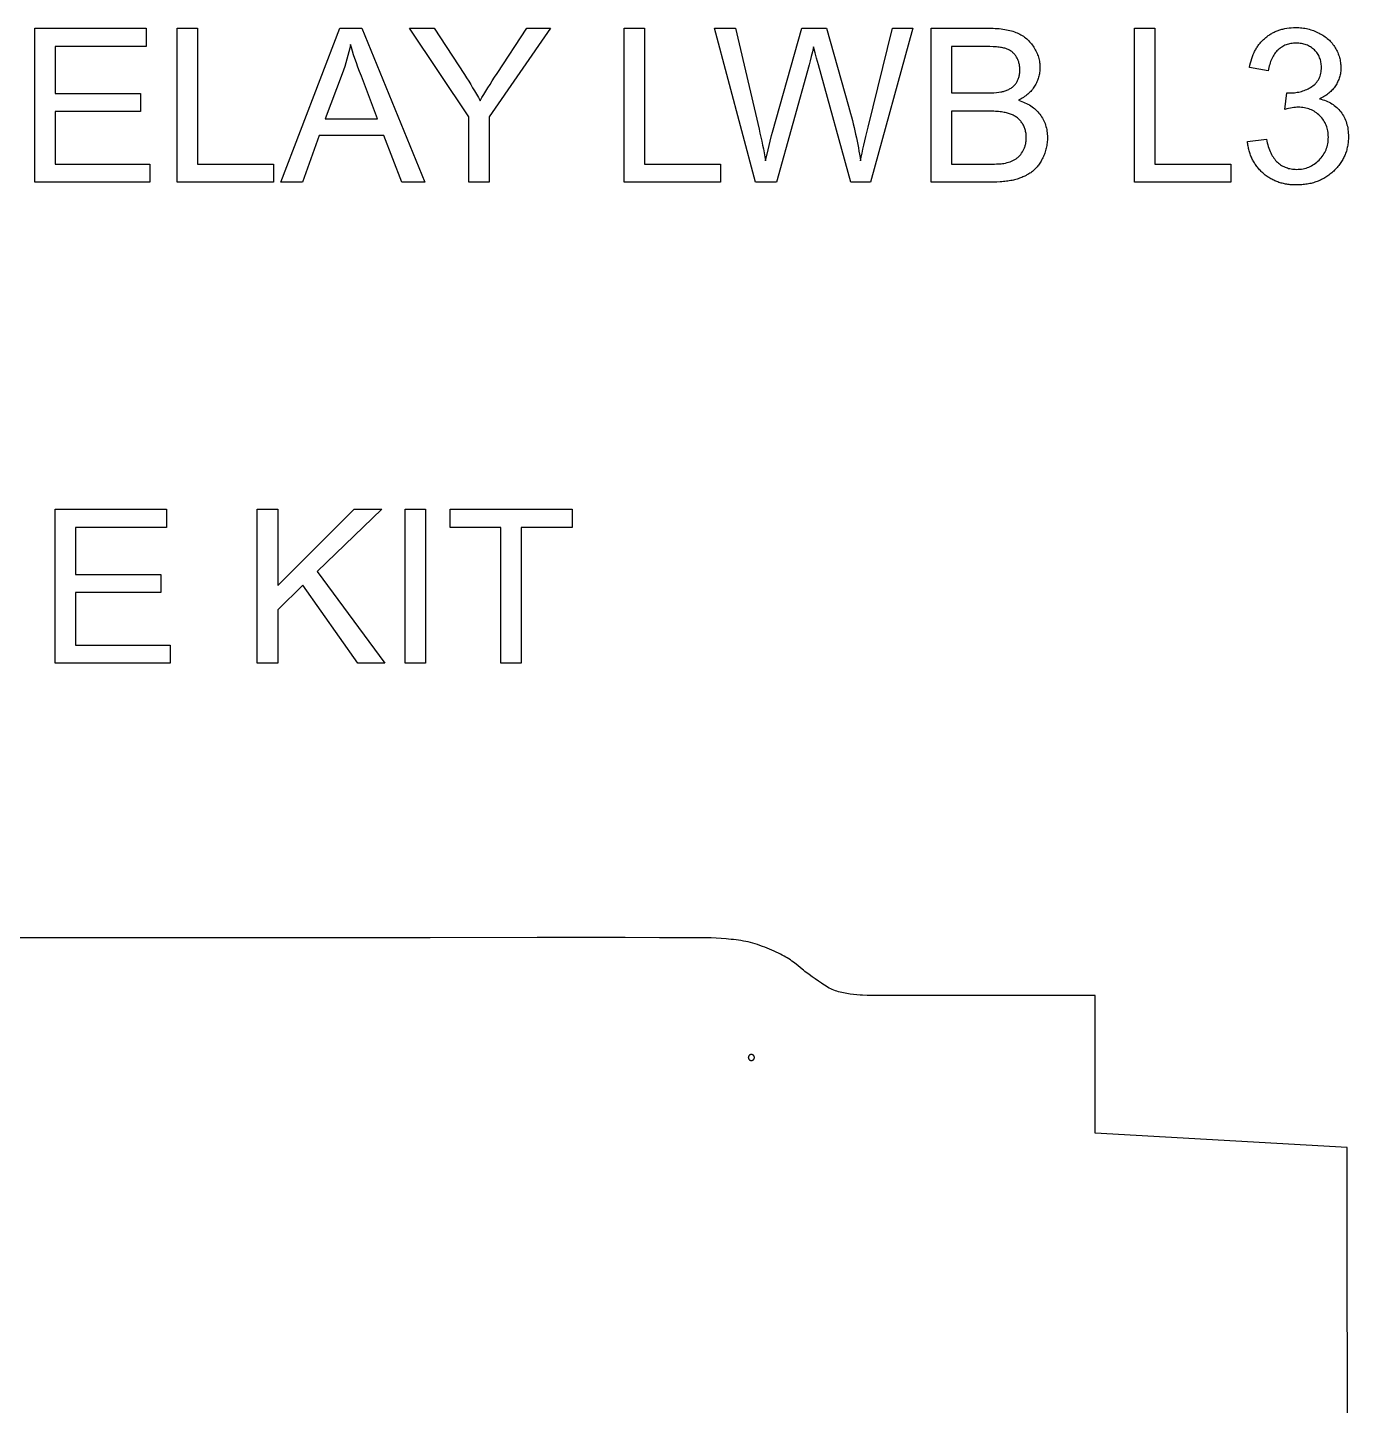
# Model space of a CAD drawing. Extents: x 51 to 7825, y -8 to 7597.
# Drawn here: x 3039 to 3910, y 6687 to 7596 of the extents above; entities that cross this region are included whole.
import ezdxf

# ---------------------------------------------------------------- set-up
doc = ezdxf.new("R2010")
doc.units = 0
doc.layers.add('Default Layer', color=1, linetype='CONTINUOUS')

msp = doc.modelspace()

# ---------------------------------------------------------------- linework, layer by layer
at = {"layer": 'Default Layer'}
for points in [[(3843.35, 7520.32), (3855.82, 7521.98), (3856.1, 7520.68), (3856.41, 7519.42), (3856.73, 7518.21), (3857.08, 7517.05), (3857.46, 7515.93), (3857.85, 7514.86), (3858.27, 7513.83), (3858.72, 7512.85), (3859.18, 7511.92), (3859.67, 7511.03), (3860.19, 7510.19), (3860.72, 7509.39), (3861.28, 7508.64), (3861.87, 7507.94), (3862.47, 7507.28), (3863.1, 7506.67), (3863.76, 7506.1), (3864.44, 7505.58), (3865.13, 7505.09), (3865.84, 7504.63), (3866.57, 7504.22), (3867.31, 7503.84), (3868.07, 7503.49), (3868.85, 7503.18), (3869.65, 7502.91), (3870.46, 7502.67), (3871.3, 7502.48), (3872.15, 7502.31), (3873.01, 7502.19), (3873.9, 7502.09), (3874.8, 7502.04), (3875.71, 7502.02), (3876.8, 7502.05), (3877.87, 7502.12), (3878.92, 7502.24), (3879.94, 7502.4), (3880.94, 7502.62), (3881.93, 7502.88), (3882.89, 7503.19), (3883.82, 7503.55), (3884.74, 7503.95), (3885.63, 7504.4), (3886.51, 7504.9), (3887.36, 7505.45), (3888.19, 7506.05), (3888.99, 7506.69), (3889.78, 7507.38), (3890.55, 7508.12), (3891.28, 7508.89), (3891.97, 7509.69), (3892.62, 7510.51), (3893.21, 7511.35), (3893.76, 7512.22), (3894.26, 7513.1), (3894.71, 7514.01), (3895.12, 7514.95), (3895.48, 7515.9), (3895.79, 7516.88), (3896.05, 7517.88), (3896.26, 7518.91), (3896.43, 7519.95), (3896.55, 7521.02), (3896.62, 7522.11), (3896.64, 7523.23), (3896.62, 7524.29), (3896.56, 7525.33), (3896.45, 7526.34), (3896.29, 7527.34), (3896.1, 7528.3), (3895.85, 7529.25), (3895.57, 7530.16), (3895.24, 7531.06), (3894.87, 7531.93), (3894.45, 7532.78), (3893.99, 7533.6), (3893.49, 7534.4), (3892.94, 7535.18), (3892.35, 7535.93), (3891.71, 7536.66), (3891.03, 7537.37), (3890.32, 7538.05), (3889.58, 7538.68), (3888.82, 7539.27), (3888.03, 7539.82), (3887.22, 7540.33), (3886.39, 7540.79), (3885.53, 7541.2), (3884.65, 7541.58), (3883.75, 7541.91), (3882.82, 7542.19), (3881.87, 7542.43), (3880.89, 7542.63), (3879.9, 7542.78), (3878.87, 7542.89), (3877.82, 7542.96), (3876.75, 7542.98), (3875.84, 7542.96), (3874.88, 7542.89), (3873.86, 7542.79), (3872.79, 7542.63), (3871.66, 7542.44), (3870.48, 7542.2), (3869.24, 7541.92), (3867.95, 7541.59), (3869.34, 7552.54), (3870.46, 7552.44), (3871.35, 7552.41), (3872.34, 7552.42), (3873.32, 7552.47), (3874.28, 7552.55), (3875.23, 7552.67), (3876.17, 7552.81), (3877.1, 7552.99), (3878.02, 7553.2), (3878.92, 7553.45), (3879.81, 7553.72), (3880.69, 7554.03), (3881.55, 7554.37), (3882.41, 7554.75), (3883.25, 7555.15), (3884.08, 7555.59), (3884.89, 7556.06), (3885.69, 7556.56), (3886.47, 7557.1), (3887.19, 7557.67), (3887.86, 7558.28), (3888.18, 7558.6), (3888.48, 7558.93), (3888.78, 7559.26), (3889.06, 7559.6), (3889.32, 7559.96), (3889.58, 7560.32), (3889.82, 7560.69), (3890.05, 7561.07), (3890.27, 7561.45), (3890.48, 7561.85), (3890.85, 7562.67), (3891.17, 7563.52), (3891.45, 7564.41), (3891.67, 7565.34), (3891.85, 7566.3), (3891.97, 7567.29), (3892.05, 7568.32), (3892.07, 7569.39), (3892.05, 7570.23), (3892, 7571.06), (3891.91, 7571.88), (3891.78, 7572.67), (3891.62, 7573.44), (3891.42, 7574.2), (3891.18, 7574.94), (3890.91, 7575.66), (3890.6, 7576.36), (3890.26, 7577.04), (3889.88, 7577.71), (3889.46, 7578.35), (3889, 7578.98), (3888.51, 7579.59), (3887.99, 7580.18), (3887.43, 7580.75), (3886.84, 7581.3), (3886.22, 7581.81), (3885.59, 7582.28), (3884.94, 7582.72), (3884.26, 7583.13), (3883.56, 7583.5), (3882.85, 7583.83), (3882.11, 7584.13), (3881.35, 7584.39), (3880.57, 7584.62), (3879.76, 7584.82), (3878.94, 7584.97), (3878.1, 7585.1), (3877.23, 7585.19), (3876.34, 7585.24), (3875.44, 7585.26), (3874.54, 7585.24), (3873.66, 7585.18), (3872.79, 7585.1), (3871.95, 7584.97), (3871.13, 7584.81), (3870.32, 7584.61), (3869.53, 7584.38), (3868.77, 7584.11), (3868.02, 7583.81), (3867.29, 7583.47), (3866.58, 7583.09), (3865.89, 7582.68), (3865.21, 7582.24), (3864.56, 7581.75), (3863.92, 7581.24), (3863.31, 7580.68), (3862.72, 7580.09), (3862.15, 7579.47), (3861.61, 7578.81), (3861.1, 7578.11), (3860.62, 7577.38), (3860.16, 7576.61), (3859.73, 7575.8), (3859.32, 7574.96), (3858.95, 7574.09), (3858.6, 7573.18), (3858.28, 7572.23), (3857.98, 7571.25), (3857.71, 7570.23), (3857.47, 7569.18), (3857.26, 7568.09), (3857.07, 7566.96), (3844.6, 7569.18), (3844.91, 7570.72), (3845.26, 7572.23), (3845.66, 7573.68), (3846.1, 7575.09), (3846.59, 7576.46), (3847.13, 7577.79), (3847.71, 7579.07), (3848.02, 7579.69), (3848.34, 7580.3), (3848.67, 7580.9), (3849.01, 7581.49), (3849.36, 7582.07), (3849.73, 7582.64), (3850.11, 7583.19), (3850.49, 7583.74), (3850.89, 7584.27), (3851.3, 7584.8), (3851.72, 7585.31), (3852.16, 7585.81), (3852.6, 7586.3), (3853.06, 7586.78), (3853.52, 7587.25), (3854, 7587.7), (3854.49, 7588.15), (3854.99, 7588.58), (3855.5, 7589.01), (3856.02, 7589.42), (3856.55, 7589.82), (3857.08, 7590.21), (3857.62, 7590.58), (3858.17, 7590.94), (3858.73, 7591.28), (3859.29, 7591.62), (3859.87, 7591.93), (3860.45, 7592.24), (3861.03, 7592.53), (3861.63, 7592.81), (3862.23, 7593.07), (3862.84, 7593.32), (3863.46, 7593.56), (3864.09, 7593.78), (3864.72, 7593.99), (3865.36, 7594.19), (3866.01, 7594.37), (3866.67, 7594.54), (3868.01, 7594.84), (3869.38, 7595.08), (3870.78, 7595.27), (3872.21, 7595.41), (3873.67, 7595.49), (3875.16, 7595.51), (3876.19, 7595.5), (3877.22, 7595.46), (3878.23, 7595.39), (3879.24, 7595.29), (3880.23, 7595.16), (3881.21, 7595.01), (3882.18, 7594.82), (3883.15, 7594.61), (3884.1, 7594.37), (3885.04, 7594.11), (3885.97, 7593.81), (3886.89, 7593.49), (3887.8, 7593.13), (3888.71, 7592.75), (3889.6, 7592.35), (3890.48, 7591.91), (3891.34, 7591.46), (3892.17, 7590.98), (3892.98, 7590.49), (3893.77, 7589.98), (3894.53, 7589.44), (3895.26, 7588.89), (3895.96, 7588.31), (3896.64, 7587.72), (3897.3, 7587.1), (3897.93, 7586.46), (3898.53, 7585.8), (3899.1, 7585.13), (3899.65, 7584.43), (3900.18, 7583.71), (3900.68, 7582.97), (3901.15, 7582.21), (3901.6, 7581.43), (3902.03, 7580.65), (3902.42, 7579.87), (3902.79, 7579.08), (3903.12, 7578.28), (3903.43, 7577.47), (3903.71, 7576.66), (3903.96, 7575.85), (3904.18, 7575.03), (3904.37, 7574.2), (3904.53, 7573.37), (3904.66, 7572.53), (3904.76, 7571.68), (3904.83, 7570.83), (3904.88, 7569.97), (3904.89, 7569.11), (3904.88, 7568.29), (3904.84, 7567.48), (3904.77, 7566.68), (3904.67, 7565.89), (3904.55, 7565.11), (3904.39, 7564.34), (3904.21, 7563.57), (3904.01, 7562.82), (3903.77, 7562.07), (3903.51, 7561.34), (3903.22, 7560.61), (3902.9, 7559.9), (3902.56, 7559.19), (3902.19, 7558.49), (3901.78, 7557.8), (3901.36, 7557.12), (3900.9, 7556.45), (3900.42, 7555.8), (3899.91, 7555.17), (3899.38, 7554.55), (3898.82, 7553.96), (3898.23, 7553.38), (3897.61, 7552.81), (3896.97, 7552.27), (3896.31, 7551.74), (3895.61, 7551.23), (3894.89, 7550.73), (3894.14, 7550.26), (3893.37, 7549.8), (3892.57, 7549.36), (3891.74, 7548.93), (3890.89, 7548.53), (3892, 7548.25), (3893.08, 7547.93), (3894.13, 7547.59), (3895.15, 7547.2), (3896.13, 7546.79), (3897.08, 7546.33), (3898.01, 7545.84), (3898.9, 7545.32), (3899.76, 7544.76), (3900.58, 7544.17), (3901.38, 7543.54), (3902.15, 7542.87), (3902.88, 7542.17), (3903.58, 7541.44), (3904.25, 7540.67), (3904.89, 7539.86), (3905.5, 7539.03), (3906.06, 7538.18), (3906.59, 7537.3), (3907.07, 7536.4), (3907.52, 7535.47), (3907.93, 7534.51), (3908.3, 7533.53), (3908.63, 7532.52), (3908.93, 7531.48), (3909.18, 7530.42), (3909.39, 7529.33), (3909.57, 7528.22), (3909.71, 7527.08), (3909.8, 7525.91), (3909.86, 7524.72), (3909.88, 7523.51), (3909.87, 7522.68), (3909.84, 7521.86), (3909.8, 7521.05), (3909.73, 7520.24), (3909.64, 7519.45), (3909.54, 7518.66), (3909.42, 7517.88), (3909.27, 7517.1), (3909.11, 7516.34), (3908.93, 7515.58), (3908.73, 7514.83), (3908.52, 7514.09), (3908.28, 7513.36), (3908.02, 7512.63), (3907.75, 7511.91), (3907.46, 7511.2), (3907.14, 7510.5), (3906.81, 7509.81), (3906.46, 7509.12), (3906.09, 7508.44), (3905.7, 7507.77), (3905.3, 7507.11), (3904.87, 7506.45), (3904.42, 7505.81), (3903.96, 7505.17), (3903.48, 7504.54), (3902.97, 7503.91), (3902.45, 7503.3), (3901.91, 7502.69), (3901.35, 7502.09), (3900.78, 7501.5), (3900.18, 7500.91), (3899.57, 7500.35), (3898.95, 7499.8), (3898.31, 7499.27), (3897.67, 7498.75), (3897.02, 7498.26), (3896.36, 7497.78), (3895.69, 7497.32), (3895.01, 7496.88), (3894.32, 7496.46), (3893.61, 7496.05), (3892.9, 7495.67), (3892.18, 7495.3), (3891.45, 7494.95), (3890.71, 7494.61), (3889.96, 7494.3), (3889.19, 7494), (3888.42, 7493.72), (3887.64, 7493.46), (3886.85, 7493.22), (3886.05, 7492.99), (3885.24, 7492.78), (3884.41, 7492.6), (3883.58, 7492.42), (3882.74, 7492.27), (3881.89, 7492.14), (3881.03, 7492.02), (3880.15, 7491.92), (3879.27, 7491.84), (3878.38, 7491.78), (3877.48, 7491.73), (3876.57, 7491.7), (3875.64, 7491.7), (3874.81, 7491.7), (3873.99, 7491.73), (3873.18, 7491.77), (3872.37, 7491.82), (3871.58, 7491.89), (3870.79, 7491.98), (3870.01, 7492.08), (3869.24, 7492.19), (3868.48, 7492.33), (3867.73, 7492.47), (3866.98, 7492.64), (3866.25, 7492.82), (3865.52, 7493.01), (3864.8, 7493.22), (3864.1, 7493.45), (3863.4, 7493.69), (3862.7, 7493.95), (3862.02, 7494.22), (3861.35, 7494.51), (3860.69, 7494.81), (3860.03, 7495.13), (3859.38, 7495.46), (3858.74, 7495.81), (3858.12, 7496.18), (3857.49, 7496.56), (3856.88, 7496.96), (3856.28, 7497.37), (3855.69, 7497.8), (3855.1, 7498.24), (3854.52, 7498.7), (3853.96, 7499.18), (3853.4, 7499.67), (3852.86, 7500.17), (3852.33, 7500.68), (3851.81, 7501.2), (3851.32, 7501.73), (3850.83, 7502.27), (3850.36, 7502.82), (3849.91, 7503.38), (3849.47, 7503.95), (3849.04, 7504.52), (3848.64, 7505.11), (3848.24, 7505.7), (3847.86, 7506.31), (3847.49, 7506.92), (3847.14, 7507.54), (3846.81, 7508.17), (3846.49, 7508.81), (3846.18, 7509.46), (3845.89, 7510.12), (3845.61, 7510.79), (3845.35, 7511.47), (3845.1, 7512.16), (3844.87, 7512.85), (3844.65, 7513.56), (3844.45, 7514.27), (3844.26, 7515), (3844.08, 7515.73), (3843.92, 7516.47), (3843.78, 7517.22), (3843.65, 7517.98), (3843.53, 7518.75), (3843.43, 7519.53), (3843.35, 7520.32)], [(3043.92, 7493.5), (3043.92, 7595.1), (3117.39, 7595.1), (3117.39, 7583.11), (3057.37, 7583.11), (3057.37, 7551.99), (3113.58, 7551.99), (3113.58, 7540.07), (3057.37, 7540.07), (3057.37, 7505.49), (3119.74, 7505.49), (3119.74, 7493.5), (3043.92, 7493.5)], [(3137.76, 7493.5), (3137.76, 7595.1), (3151.21, 7595.1), (3151.21, 7505.49), (3201.25, 7505.49), (3201.25, 7493.5), (3137.76, 7493.5)], [(3206.1, 7493.5), (3245.12, 7595.1), (3259.6, 7595.1), (3301.18, 7493.5), (3285.87, 7493.5), (3274.01, 7524.27), (3231.53, 7524.27), (3220.37, 7493.5), (3206.1, 7493.5)], [(3330.01, 7493.5), (3330.01, 7536.54), (3290.86, 7595.1), (3307.21, 7595.1), (3327.24, 7564.47), (3328.61, 7562.32), (3329.97, 7560.17), (3331.29, 7558.02), (3332.59, 7555.87), (3333.87, 7553.72), (3335.13, 7551.57), (3336.36, 7549.43), (3337.57, 7547.28), (3338.74, 7549.3), (3339.98, 7551.39), (3341.27, 7553.54), (3342.63, 7555.75), (3344.04, 7558.03), (3345.52, 7560.36), (3347.06, 7562.76), (3348.66, 7565.23), (3368.34, 7595.1), (3384, 7595.1), (3343.46, 7536.54), (3343.46, 7493.5), (3330.01, 7493.5)], [(3432.38, 7493.5), (3432.38, 7595.1), (3445.82, 7595.1), (3445.82, 7505.49), (3495.86, 7505.49), (3495.86, 7493.5), (3432.38, 7493.5)], [(3519.07, 7493.5), (3492.12, 7595.1), (3505.91, 7595.1), (3521.36, 7528.5), (3521.97, 7525.88), (3522.57, 7523.27), (3523.14, 7520.67), (3523.68, 7518.07), (3524.21, 7515.47), (3524.71, 7512.88), (3525.2, 7510.29), (3525.66, 7507.7), (3527.4, 7514.99), (3528.74, 7520.54), (3529.69, 7524.38), (3530.23, 7526.49), (3549.57, 7595.1), (3565.79, 7595.1), (3580.34, 7543.67), (3581.01, 7541.29), (3581.66, 7538.93), (3582.29, 7536.58), (3582.89, 7534.25), (3583.46, 7531.94), (3584.02, 7529.65), (3584.55, 7527.37), (3585.05, 7525.12), (3585.53, 7522.88), (3585.99, 7520.66), (3586.43, 7518.45), (3586.84, 7516.27), (3587.22, 7514.1), (3587.59, 7511.95), (3587.93, 7509.82), (3588.24, 7507.7), (3588.74, 7510.16), (3589.28, 7512.7), (3589.86, 7515.33), (3590.48, 7518.05), (3591.13, 7520.86), (3591.81, 7523.75), (3593.3, 7529.81), (3609.24, 7595.1), (3622.75, 7595.1), (3594.89, 7493.5), (3581.93, 7493.5), (3560.52, 7570.91), (3559.31, 7575.29), (3558.37, 7578.74), (3557.71, 7581.25), (3557.33, 7582.83), (3556.55, 7579.46), (3555.79, 7576.35), (3555.06, 7573.5), (3554.35, 7570.91), (3532.8, 7493.5), (3519.07, 7493.5)], [(3634.74, 7493.5), (3634.74, 7595.1), (3672.86, 7595.1), (3674.3, 7595.09), (3675.7, 7595.05), (3677.06, 7594.99), (3678.39, 7594.9), (3679.68, 7594.79), (3680.94, 7594.66), (3682.16, 7594.5), (3683.34, 7594.32), (3684.49, 7594.11), (3685.6, 7593.88), (3686.68, 7593.62), (3687.71, 7593.34), (3688.72, 7593.04), (3689.68, 7592.71), (3690.61, 7592.36), (3691.5, 7591.98), (3692.38, 7591.58), (3693.22, 7591.16), (3694.04, 7590.72), (3694.84, 7590.24), (3695.62, 7589.74), (3696.37, 7589.21), (3697.09, 7588.66), (3697.79, 7588.08), (3698.47, 7587.47), (3699.12, 7586.84), (3699.75, 7586.18), (3700.35, 7585.49), (3700.93, 7584.78), (3701.49, 7584.04), (3702.02, 7583.28), (3702.52, 7582.48), (3703.01, 7581.68), (3703.47, 7580.88), (3703.89, 7580.07), (3704.28, 7579.26), (3704.64, 7578.44), (3704.97, 7577.61), (3705.27, 7576.79), (3705.54, 7575.95), (3705.77, 7575.11), (3705.98, 7574.27), (3706.15, 7573.42), (3706.29, 7572.57), (3706.4, 7571.71), (3706.48, 7570.85), (3706.53, 7569.98), (3706.54, 7569.11), (3706.53, 7568.3), (3706.49, 7567.49), (3706.42, 7566.69), (3706.32, 7565.9), (3706.2, 7565.11), (3706.05, 7564.33), (3705.87, 7563.55), (3705.66, 7562.78), (3705.42, 7562.02), (3705.16, 7561.26), (3704.87, 7560.51), (3704.55, 7559.77), (3704.21, 7559.03), (3703.84, 7558.29), (3703.44, 7557.56), (3703.01, 7556.84), (3702.55, 7556.13), (3702.07, 7555.44), (3701.56, 7554.76), (3701.02, 7554.1), (3700.45, 7553.46), (3699.85, 7552.84), (3699.23, 7552.23), (3698.57, 7551.64), (3697.89, 7551.07), (3697.18, 7550.52), (3696.44, 7549.98), (3695.68, 7549.46), (3694.89, 7548.96), (3694.06, 7548.47), (3693.21, 7548.01), (3692.34, 7547.55), (3693.47, 7547.2), (3694.57, 7546.82), (3695.64, 7546.41), (3696.68, 7545.97), (3697.68, 7545.49), (3698.64, 7544.99), (3699.58, 7544.46), (3700.48, 7543.9), (3701.35, 7543.31), (3702.18, 7542.69), (3702.98, 7542.04), (3703.74, 7541.36), (3704.48, 7540.65), (3705.18, 7539.91), (3705.84, 7539.14), (3706.47, 7538.34), (3707.08, 7537.51), (3707.64, 7536.67), (3708.17, 7535.81), (3708.66, 7534.93), (3709.1, 7534.04), (3709.51, 7533.12), (3709.88, 7532.19), (3710.22, 7531.23), (3710.51, 7530.26), (3710.76, 7529.27), (3710.98, 7528.27), (3711.15, 7527.24), (3711.29, 7526.2), (3711.39, 7525.13), (3711.44, 7524.05), (3711.46, 7522.95), (3711.45, 7522.06), (3711.42, 7521.18), (3711.36, 7520.31), (3711.27, 7519.44), (3711.17, 7518.59), (3711.03, 7517.73), (3710.88, 7516.89), (3710.7, 7516.06), (3710.5, 7515.23), (3710.27, 7514.41), (3710.02, 7513.6), (3709.75, 7512.79), (3709.45, 7511.99), (3709.13, 7511.2), (3708.78, 7510.42), (3708.41, 7509.65), (3708.04, 7508.89), (3707.65, 7508.16), (3707.25, 7507.46), (3706.83, 7506.77), (3706.41, 7506.1), (3705.97, 7505.46), (3705.53, 7504.84), (3705.07, 7504.24), (3704.6, 7503.66), (3704.12, 7503.1), (3703.63, 7502.57), (3703.13, 7502.06), (3702.61, 7501.57), (3702.08, 7501.1), (3701.55, 7500.65), (3701, 7500.22), (3700.43, 7499.81), (3699.85, 7499.41), (3699.25, 7499.03), (3698.64, 7498.66), (3698, 7498.3), (3697.35, 7497.95), (3696.68, 7497.61), (3695.99, 7497.29), (3695.28, 7496.98), (3694.56, 7496.68), (3693.82, 7496.4), (3693.06, 7496.13), (3692.28, 7495.87), (3691.49, 7495.62), (3690.67, 7495.38), (3689.84, 7495.16), (3689, 7494.96), (3688.13, 7494.77), (3687.24, 7494.6), (3686.32, 7494.43), (3685.38, 7494.28), (3684.42, 7494.15), (3683.44, 7494.02), (3682.42, 7493.91), (3681.39, 7493.82), (3680.33, 7493.73), (3678.15, 7493.6), (3675.86, 7493.52), (3673.48, 7493.5), (3634.74, 7493.5)], [(3768.85, 7493.5), (3768.85, 7595.1), (3782.29, 7595.1), (3782.29, 7505.49), (3832.33, 7505.49), (3832.33, 7493.5), (3768.85, 7493.5)], [(3235.41, 7535.22), (3269.86, 7535.22), (3259.25, 7563.36), (3258.08, 7566.49), (3256.98, 7569.48), (3255.97, 7572.33), (3255.03, 7575.03), (3254.16, 7577.6), (3253.38, 7580.02), (3252.67, 7582.29), (3252.05, 7584.42), (3251.54, 7581.98), (3250.98, 7579.55), (3250.37, 7577.12), (3249.71, 7574.69), (3249, 7572.26), (3248.24, 7569.84), (3247.43, 7567.43), (3246.57, 7565.02), (3235.41, 7535.22)], [(3648.19, 7552.41), (3670.16, 7552.41), (3672.31, 7552.42), (3674.31, 7552.48), (3676.15, 7552.57), (3677.83, 7552.7), (3679.36, 7552.87), (3680.72, 7553.07), (3681.35, 7553.18), (3681.93, 7553.31), (3682.47, 7553.44), (3682.98, 7553.58), (3683.61, 7553.78), (3684.22, 7554), (3684.81, 7554.23), (3685.38, 7554.47), (3685.93, 7554.73), (3686.47, 7555.01), (3686.98, 7555.3), (3687.47, 7555.61), (3687.94, 7555.94), (3688.39, 7556.28), (3688.82, 7556.63), (3689.23, 7557), (3689.62, 7557.39), (3689.99, 7557.79), (3690.34, 7558.21), (3690.67, 7558.64), (3690.99, 7559.09), (3691.29, 7559.56), (3691.57, 7560.03), (3691.82, 7560.52), (3692.06, 7561.03), (3692.28, 7561.55), (3692.47, 7562.08), (3692.65, 7562.63), (3692.8, 7563.19), (3692.94, 7563.77), (3693.05, 7564.36), (3693.14, 7564.96), (3693.21, 7565.58), (3693.26, 7566.21), (3693.3, 7566.85), (3693.31, 7567.51), (3693.3, 7568.14), (3693.27, 7568.76), (3693.22, 7569.37), (3693.15, 7569.97), (3693.07, 7570.55), (3692.96, 7571.13), (3692.84, 7571.7), (3692.7, 7572.26), (3692.54, 7572.81), (3692.36, 7573.35), (3692.16, 7573.88), (3691.94, 7574.4), (3691.7, 7574.91), (3691.45, 7575.41), (3691.17, 7575.9), (3690.88, 7576.39), (3690.57, 7576.86), (3690.24, 7577.32), (3689.9, 7577.75), (3689.54, 7578.17), (3689.16, 7578.57), (3688.77, 7578.95), (3688.36, 7579.3), (3687.93, 7579.64), (3687.49, 7579.96), (3687.04, 7580.26), (3686.56, 7580.54), (3686.07, 7580.8), (3685.57, 7581.05), (3685.04, 7581.27), (3684.5, 7581.47), (3683.95, 7581.65), (3683.36, 7581.83), (3682.72, 7581.99), (3682.03, 7582.15), (3681.29, 7582.29), (3680.5, 7582.42), (3679.66, 7582.54), (3678.77, 7582.65), (3677.83, 7582.74), (3676.84, 7582.83), (3675.8, 7582.9), (3673.57, 7583.02), (3671.13, 7583.09), (3668.49, 7583.11), (3648.19, 7583.11), (3648.19, 7552.41)], [(3648.19, 7505.49), (3673.48, 7505.49), (3675.05, 7505.49), (3676.5, 7505.52), (3677.82, 7505.56), (3679.03, 7505.61), (3680.11, 7505.68), (3681.07, 7505.76), (3681.91, 7505.86), (3682.63, 7505.97), (3683.77, 7506.2), (3684.86, 7506.46), (3685.9, 7506.75), (3686.89, 7507.08), (3687.84, 7507.45), (3688.74, 7507.84), (3689.59, 7508.28), (3690.39, 7508.74), (3690.78, 7508.99), (3691.16, 7509.26), (3691.53, 7509.53), (3691.88, 7509.82), (3692.24, 7510.13), (3692.58, 7510.44), (3692.91, 7510.77), (3693.24, 7511.12), (3693.55, 7511.48), (3693.86, 7511.85), (3694.16, 7512.23), (3694.45, 7512.63), (3695, 7513.47), (3695.52, 7514.36), (3695.77, 7514.83), (3695.99, 7515.31), (3696.21, 7515.8), (3696.4, 7516.3), (3696.58, 7516.81), (3696.75, 7517.32), (3696.9, 7517.85), (3697.03, 7518.38), (3697.15, 7518.92), (3697.25, 7519.47), (3697.34, 7520.03), (3697.41, 7520.6), (3697.46, 7521.17), (3697.5, 7521.76), (3697.53, 7522.35), (3697.53, 7522.95), (3697.52, 7523.66), (3697.49, 7524.35), (3697.43, 7525.03), (3697.35, 7525.7), (3697.25, 7526.35), (3697.12, 7527), (3696.98, 7527.63), (3696.81, 7528.25), (3696.61, 7528.86), (3696.4, 7529.46), (3696.16, 7530.05), (3695.9, 7530.62), (3695.61, 7531.18), (3695.3, 7531.73), (3694.97, 7532.27), (3694.62, 7532.79), (3694.25, 7533.31), (3693.86, 7533.81), (3693.45, 7534.29), (3693.02, 7534.75), (3692.58, 7535.18), (3692.12, 7535.6), (3691.64, 7536), (3691.14, 7536.38), (3690.62, 7536.74), (3690.09, 7537.08), (3689.54, 7537.39), (3688.97, 7537.69), (3688.38, 7537.97), (3687.78, 7538.23), (3687.15, 7538.47), (3686.51, 7538.68), (3685.85, 7538.89), (3685.16, 7539.09), (3684.43, 7539.27), (3683.66, 7539.44), (3682.86, 7539.6), (3682.02, 7539.74), (3681.15, 7539.87), (3680.24, 7539.98), (3679.3, 7540.08), (3678.32, 7540.17), (3677.3, 7540.25), (3676.25, 7540.31), (3674.04, 7540.39), (3671.68, 7540.42), (3648.19, 7540.42), (3648.19, 7505.49)], [(3057.37, 7176.36), (3057.37, 7277.96), (3130.83, 7277.96), (3130.83, 7265.97), (3070.81, 7265.97), (3070.81, 7234.85), (3127.02, 7234.85), (3127.02, 7222.93), (3070.81, 7222.93), (3070.81, 7188.35), (3133.19, 7188.35), (3133.19, 7176.36), (3057.37, 7176.36)], [(3190.64, 7176.36), (3190.64, 7277.96), (3204.09, 7277.96), (3204.09, 7227.58), (3254.54, 7277.96), (3272.77, 7277.96), (3230.15, 7236.79), (3274.64, 7176.36), (3256.9, 7176.36), (3220.72, 7227.79), (3204.09, 7211.57), (3204.09, 7176.36), (3190.64, 7176.36)], [(3288.15, 7176.36), (3288.15, 7277.96), (3301.6, 7277.96), (3301.6, 7176.36), (3288.15, 7176.36)], [(3351.15, 7176.36), (3351.15, 7265.97), (3317.68, 7265.97), (3317.68, 7277.96), (3398.21, 7277.96), (3398.21, 7265.97), (3364.6, 7265.97), (3364.6, 7176.36), (3351.15, 7176.36)], [(3514.31, 6916.4), (3514.32, 6916.19), (3514.35, 6915.99), (3514.4, 6915.8), (3514.47, 6915.62), (3514.55, 6915.44), (3514.65, 6915.28), (3514.77, 6915.13), (3514.9, 6914.98), (3515.04, 6914.85), (3515.19, 6914.74), (3515.36, 6914.64), (3515.53, 6914.55), (3515.72, 6914.49), (3515.91, 6914.44), (3516.11, 6914.41), (3516.31, 6914.4), (3516.52, 6914.41), (3516.71, 6914.44), (3516.91, 6914.49), (3517.09, 6914.55), (3517.27, 6914.64), (3517.43, 6914.74), (3517.58, 6914.85), (3517.73, 6914.98), (3517.86, 6915.13), (3517.97, 6915.28), (3518.07, 6915.44), (3518.15, 6915.62), (3518.22, 6915.8), (3518.27, 6915.99), (3518.3, 6916.19), (3518.31, 6916.4), (3518.3, 6916.6), (3518.27, 6916.8), (3518.22, 6916.99), (3518.15, 6917.18), (3518.07, 6917.35), (3517.97, 6917.52), (3517.86, 6917.67), (3517.73, 6917.81), (3517.58, 6917.94), (3517.43, 6918.06), (3517.27, 6918.16), (3517.09, 6918.24), (3516.91, 6918.31), (3516.71, 6918.36), (3516.52, 6918.39), (3516.31, 6918.4), (3516.11, 6918.39), (3515.91, 6918.36), (3515.72, 6918.31), (3515.53, 6918.24), (3515.36, 6918.16), (3515.19, 6918.06), (3515.04, 6917.94), (3514.9, 6917.81), (3514.77, 6917.67), (3514.65, 6917.52), (3514.55, 6917.35), (3514.47, 6917.18), (3514.4, 6916.99), (3514.35, 6916.8), (3514.32, 6916.6), (3514.31, 6916.4)]]:
    msp.add_lwpolyline(points, close=True, dxfattribs=at)
msp.add_lwpolyline([(3909.58, 6370.31), (3909.05, 6857.04), (3909.05, 6857.04), (3742.92, 6866.58), (3742.92, 6957.35), (3686.89, 6957.27), (3661.19, 6957.25), (3638.1, 6957.24), (3618.44, 6957.25), (3602.99, 6957.3), (3597.1, 6957.33), (3592.57, 6957.37), (3589.49, 6957.42), (3588.53, 6957.45), (3587.97, 6957.48), (3585.78, 6957.69), (3583.58, 6957.93), (3581.38, 6958.2), (3580.28, 6958.35), (3579.19, 6958.53), (3578.1, 6958.72), (3577.01, 6958.93), (3575.94, 6959.16), (3574.87, 6959.42), (3573.81, 6959.71), (3572.75, 6960.03), (3571.71, 6960.38), (3570.68, 6960.77), (3569.66, 6961.2), (3568.64, 6961.68), (3567.61, 6962.2), (3566.59, 6962.77), (3565.56, 6963.37), (3564.54, 6964), (3563.52, 6964.66), (3562.5, 6965.34), (3560.47, 6966.75), (3558.45, 6968.19), (3556.44, 6969.62), (3554.45, 6971.02), (3553.47, 6971.71), (3552.51, 6972.43), (3551.55, 6973.17), (3550.6, 6973.92), (3548.72, 6975.46), (3546.84, 6977), (3544.94, 6978.53), (3543.98, 6979.27), (3543.01, 6980), (3542.02, 6980.71), (3541.02, 6981.39), (3540, 6982.04), (3538.96, 6982.65), (3537.86, 6983.26), (3536.68, 6983.89), (3535.43, 6984.54), (3534.1, 6985.2), (3532.72, 6985.86), (3531.28, 6986.52), (3529.8, 6987.18), (3528.28, 6987.83), (3526.73, 6988.47), (3525.16, 6989.09), (3523.58, 6989.69), (3521.99, 6990.26), (3520.4, 6990.8), (3518.82, 6991.31), (3517.26, 6991.77), (3515.73, 6992.19), (3514.2, 6992.56), (3512.64, 6992.9), (3511.07, 6993.2), (3509.48, 6993.47), (3507.88, 6993.71), (3506.26, 6993.93), (3504.63, 6994.12), (3502.99, 6994.29), (3501.34, 6994.44), (3499.7, 6994.58), (3496.39, 6994.81), (3493.09, 6995.02), (3489.82, 6995.2), (3488.12, 6995.25), (3484.72, 6995.29), (3473.11, 6995.35), (3455.67, 6995.39), (3433.07, 6995.42), (3375.1, 6995.43), (3304.56, 6995.39), (3147.34, 6995.27), (3071.43, 6995.22), (3004.48, 6995.2)], dxfattribs=at)

doc.saveas('drawing.dxf')
